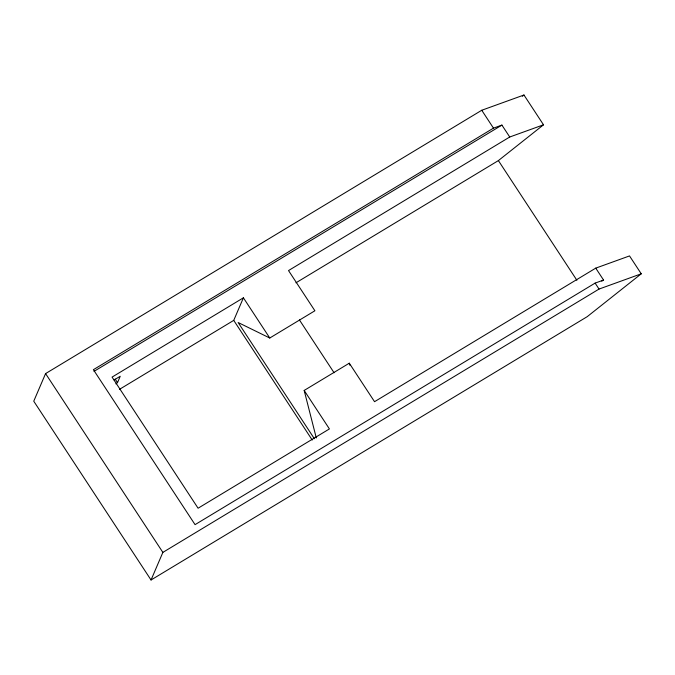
<?xml version="1.0" encoding="UTF-8"?>
<svg xmlns="http://www.w3.org/2000/svg" width="675" height="675" viewBox="0 0 675 675"><rect width="100%" height="100%" fill="white"/><g stroke="black" fill="none" stroke-linecap="round" stroke-linejoin="round"><path stroke-width="1.01" d="M295.945 282.808L498.386 160.591L543.51 124.807L523.96 95.006L481.748 110.261L45.579 373.596L33.75 401.195L151.04 579.994L587.208 316.668L641.25 273.805L629.522 255.926L595.747 268.135L374.541 401.692L349.287 363.201L304.172 390.445L316.297 437.957M115.898 383.898L117.501 382.632L120.234 376.262L114.092 379.966M119.492 389.34L233.736 320.372L243.405 297.81L269.772 338.015L314.896 310.77L288.52 270.565L509.735 137.008L543.51 124.807M151.04 579.994L162.869 552.395L599.037 289.069L641.25 273.805M522.323 96.306L523.96 95.006M509.735 137.008L501.913 125.094L493.476 128.14L93.403 369.681L195.058 524.644L595.122 283.103L603.568 280.058L595.747 268.135M94.028 371.351L501.913 125.094M243.405 297.81L112.075 377.097L198.087 508.224L329.417 428.929L304.172 390.445M601.763 281.146L603.568 280.058M269.772 338.015L238.14 322.523L314.373 438.742M481.748 110.261L493.476 128.14M595.122 283.103L599.037 289.069M498.386 160.591L576.889 280.268M299.43 319.933L334.083 372.76M233.736 320.372L312.238 440.049M115.206 379.131L117.501 382.632M45.579 373.596L162.869 552.395M349.287 363.201L349.81 365.226"/></g></svg>
